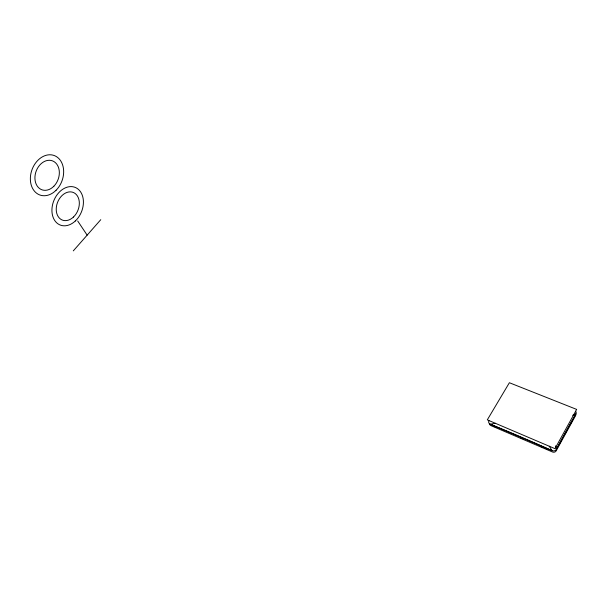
<?xml version="1.0" encoding="UTF-8"?>
<svg xmlns="http://www.w3.org/2000/svg" width="607" height="607" viewBox="0 0 607 607"><rect width="100%" height="100%" fill="white"/><g stroke="black" fill="none" stroke-linecap="round" stroke-linejoin="round"><path stroke-width="0.91" d="M73.295 250.873L100.77 219.688M572.697 415.287L575.906 413.913A3.187 2.663 3.4 0 0 575.603 411.25M495.487 423.291L490.266 424.202A3.043 2.625 -4.5 0 1 488.969 420.689M493.931 426.311L496.526 427.419M520.715 437.776L523.31 438.884M540.587 446.282L543.174 447.389M544.904 448.125L547.499 449.241M77.696 220.971L87.15 235.144M549.267 446.206L552.059 450.637A3.225 2.777 4.5 0 0 556.353 449.392A327.75 64.979 -66.8 0 1 575.906 413.913L556.353 449.392L555.64 445.788M575.777 414.505A2.701 2.253 3.5 0 1 575.55 415.651L556.118 450.933A2.732 2.352 4.6 0 1 552.484 451.987L490.995 425.644A2.58 2.223 -4.3 0 1 489.606 423.792M576.65 409.406L554.98 448.664L487.307 419.854L509.379 382.729L576.65 409.406M552.059 450.637L490.266 424.202A586.901 135.596 30.1 0 1 552.059 450.637M75.276 221.024A20.259 14.917 -68.3 0 0 75.814 187.669A20.259 14.917 -68.3 0 0 51.921 209.931A20.259 14.917 -68.3 0 0 75.276 221.024M73.409 217.071A14.856 10.934 -68.3 0 0 73.713 192.631A14.856 10.934 -68.3 0 0 56.231 209.051A14.856 10.934 -68.3 0 0 73.409 217.071M56.094 190.241A21.002 16.01 -70.2 0 0 54.569 155.665A21.002 16.01 -70.2 0 0 30.373 179.854A21.002 16.01 -70.2 0 0 56.094 190.241M53.848 186.243A15.403 11.738 -70.2 0 0 52.627 160.916A15.403 11.738 -70.2 0 0 34.94 178.754A15.403 11.738 -70.2 0 0 53.848 186.243"/></g></svg>
